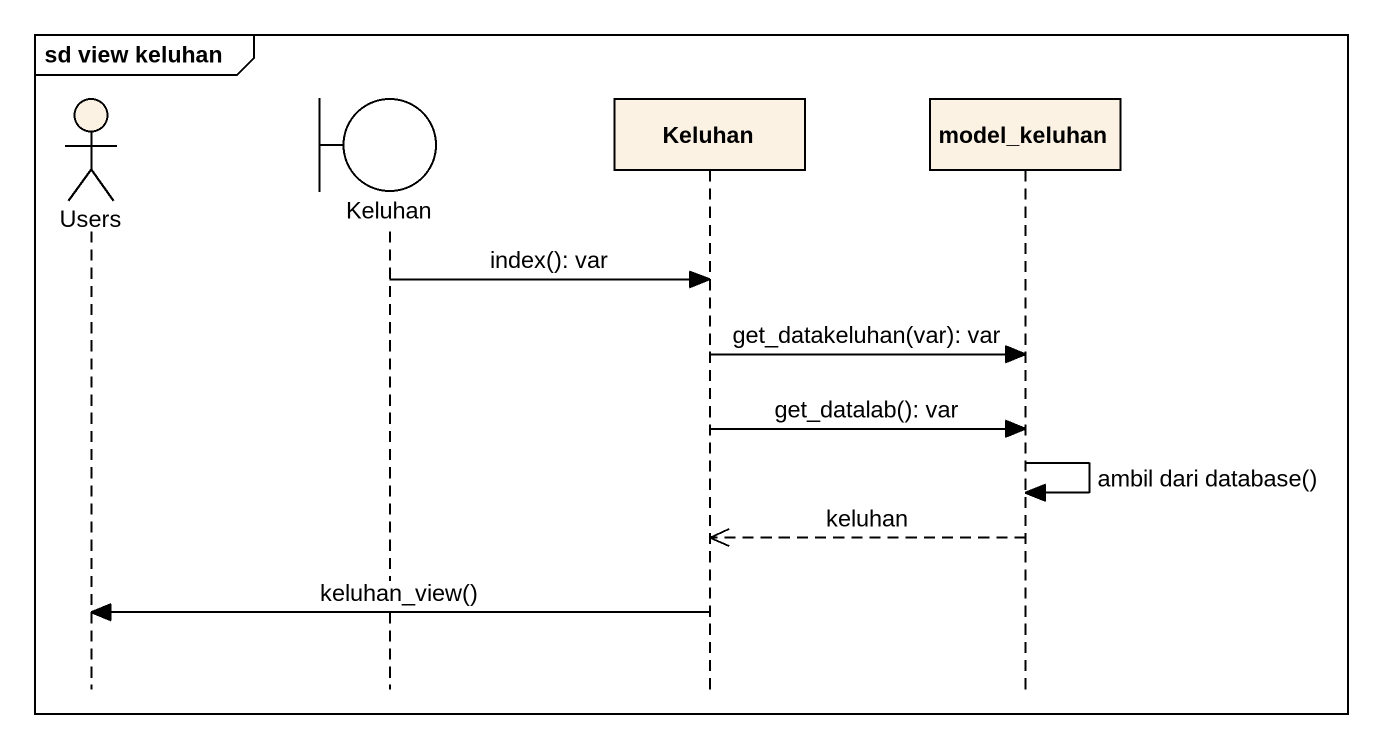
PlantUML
@startuml
mainframe sd view keluhan
hide footbox
actor Users #FCF2E3
boundary Keluhan
participant "Keluhan" as Keluhan_2
participant model_keluhan

Keluhan -> Keluhan_2 : index(): var
Keluhan_2 -> model_keluhan : get_datakeluhan(var): var
Keluhan_2 -> model_keluhan : get_datalab(): var
model_keluhan -> model_keluhan : ambil dari database()
model_keluhan -->> Keluhan_2 : keluhan
Keluhan_2 -> Users : keluhan_view()
@enduml
